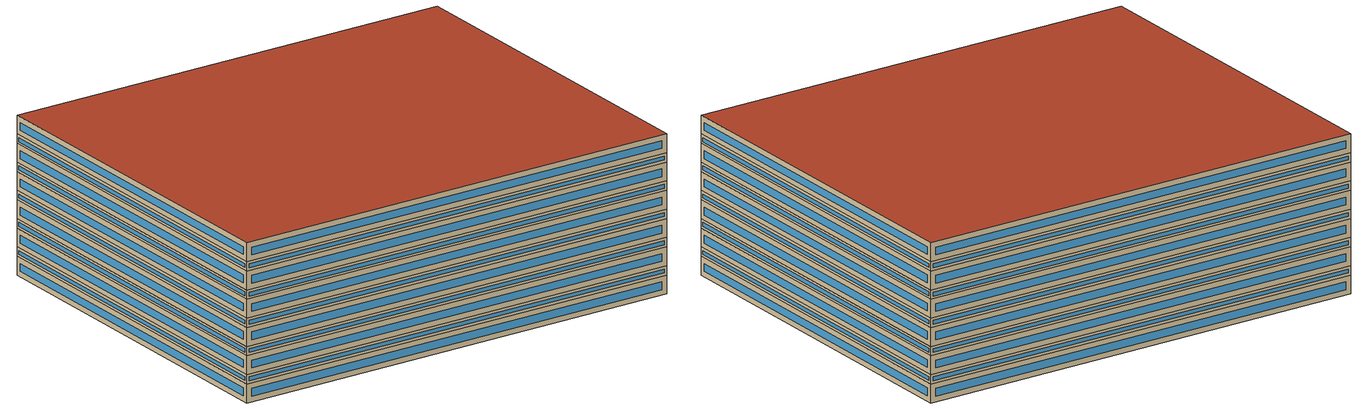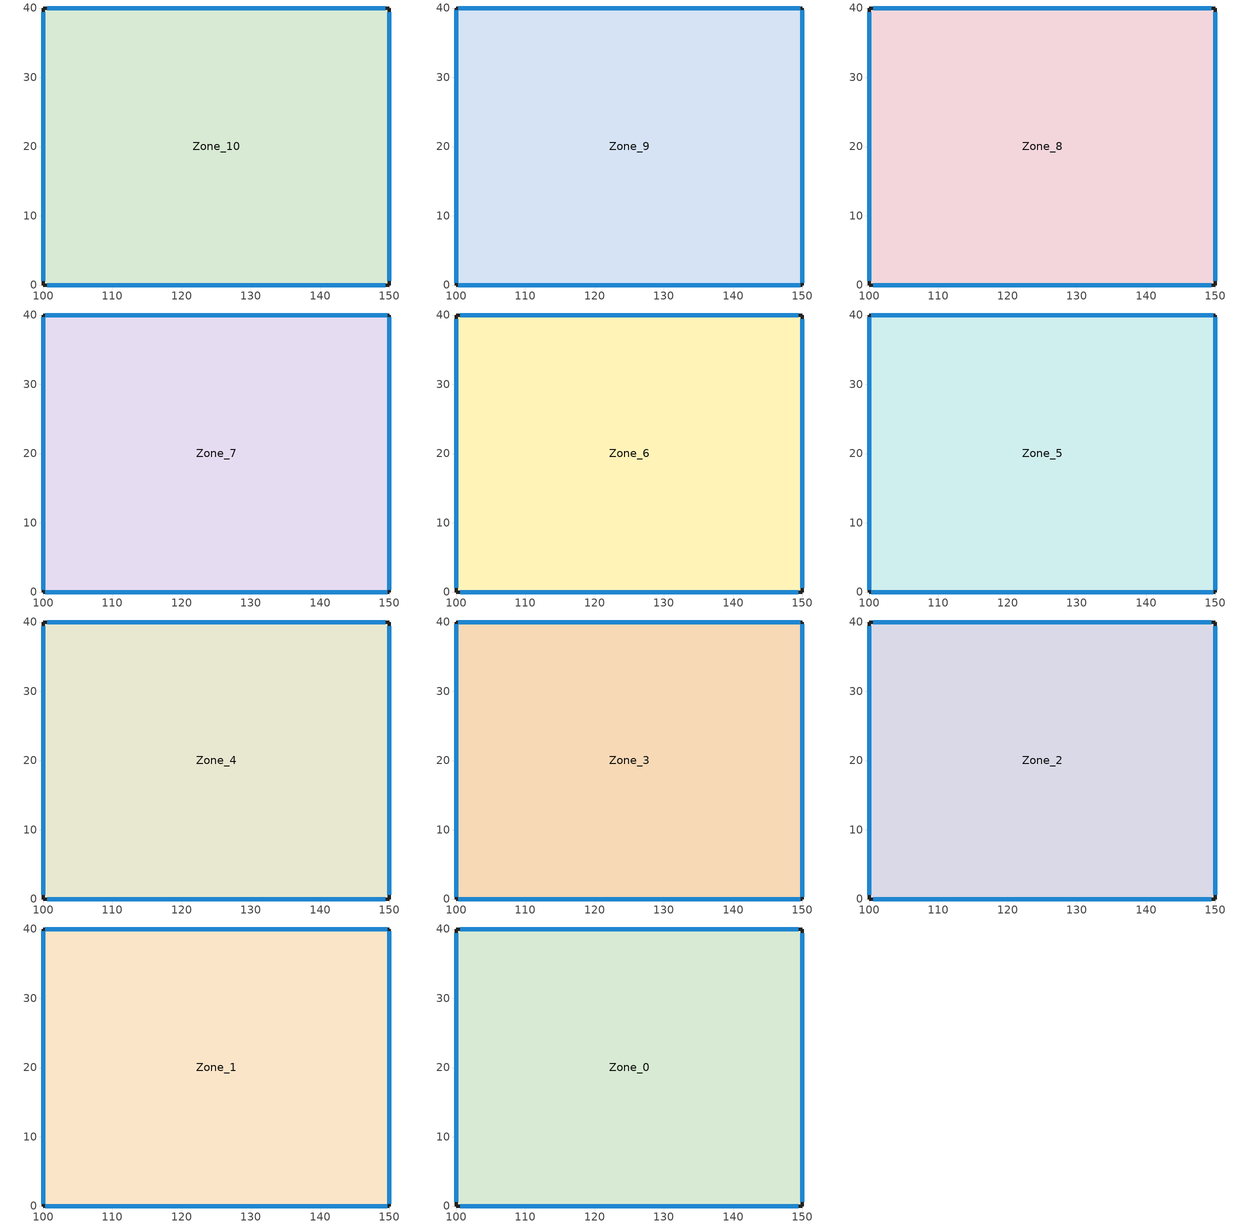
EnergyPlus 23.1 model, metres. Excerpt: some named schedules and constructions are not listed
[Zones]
Zone_10
 floor outside (90.1-2019 Nonresidential CZ 0 Exterior Floor (Mass)): 150,0 100,0 100,40 150,40 z0.5
 wall outside (90.1-2019 Nonresidential CZ 0 Exterior Wall (Mass)): 150,0 150,40 100,40 100,0 150,0 z0.5:2.5
 window (90.1-2019 Nonresidential CZ 0 Glazing (Operable)): 150,0.59 150,39.41 / 149.41,40 100.59,40 / 100,39.41 100,0.59 / 100.59,0 149.41,0 z1.09:1.91
Zone_9
 floor to Zone_10 (Interior Slab (Mass)_FLIPPED): 150,0 100,0 100,40 150,40 z2.5
 wall outside (90.1-2019 Nonresidential CZ 0 Exterior Wall (Mass)): 150,0 150,40 100,40 100,0 150,0 z2.5:3.5
 window (90.1-2019 Nonresidential CZ 0 Glazing (Operable)): 150,0.3 150,39.7 / 149.7,40 100.3,40 / 100,39.7 100,0.3 / 100.3,0 149.7,0 z2.8:3.2
Zone_8
 floor to Zone_9 (Interior Slab (Mass)_FLIPPED): 150,0 100,0 100,40 150,40 z3.5
 wall outside (90.1-2019 Nonresidential CZ 0 Exterior Wall (Mass)): 150,0 150,40 100,40 100,0 150,0 z3.5:5.5
 window (90.1-2019 Nonresidential CZ 0 Glazing (Operable)): 150,0.59 150,39.41 / 149.41,40 100.59,40 / 100,39.41 100,0.59 / 100.59,0 149.41,0 z4.09:4.91
Zone_7
 floor to Zone_8 (Interior Slab (Mass)_FLIPPED): 150,0 100,0 100,40 150,40 z5.5
 wall outside (90.1-2019 Nonresidential CZ 0 Exterior Wall (Mass)): 150,0 150,40 100,40 100,0 150,0 z5.5:6.5
 window (90.1-2019 Nonresidential CZ 0 Glazing (Operable)): 150,0.3 150,39.7 / 149.7,40 100.3,40 / 100,39.7 100,0.3 / 100.3,0 149.7,0 z5.8:6.2
Zone_6
 floor to Zone_7 (Interior Slab (Mass)_FLIPPED): 150,0 100,0 100,40 150,40 z6.5
 wall outside (90.1-2019 Nonresidential CZ 0 Exterior Wall (Mass)): 150,0 150,40 100,40 100,0 150,0 z6.5:8.5
 window (90.1-2019 Nonresidential CZ 0 Glazing (Operable)): 150,0.59 150,39.41 / 149.41,40 100.59,40 / 100,39.41 100,0.59 / 100.59,0 149.41,0 z7.09:7.91
Zone_5
 floor to Zone_6 (Interior Slab (Mass)_FLIPPED): 150,0 100,0 100,40 150,40 z8.5
 wall outside (90.1-2019 Nonresidential CZ 0 Exterior Wall (Mass)): 150,0 150,40 100,40 100,0 150,0 z8.5:9.5
 window (90.1-2019 Nonresidential CZ 0 Glazing (Operable)): 150,0.3 150,39.7 / 149.7,40 100.3,40 / 100,39.7 100,0.3 / 100.3,0 149.7,0 z8.8:9.2
Zone_4
 floor to Zone_5 (Interior Slab (Mass)_FLIPPED): 150,0 100,0 100,40 150,40 z9.5
 wall outside (90.1-2019 Nonresidential CZ 0 Exterior Wall (Mass)): 150,0 150,40 100,40 100,0 150,0 z9.5:11.5
 window (90.1-2019 Nonresidential CZ 0 Glazing (Operable)): 150,0.59 150,39.41 / 149.41,40 100.59,40 / 100,39.41 100,0.59 / 100.59,0 149.41,0 z10.09:10.91
Zone_3
 floor to Zone_4 (Interior Slab (Mass)_FLIPPED): 150,0 100,0 100,40 150,40 z11.5
 wall outside (90.1-2019 Nonresidential CZ 0 Exterior Wall (Mass)): 150,0 150,40 100,40 100,0 150,0 z11.5:12.5
 window (90.1-2019 Nonresidential CZ 0 Glazing (Operable)): 150,0.3 150,39.7 / 149.7,40 100.3,40 / 100,39.7 100,0.3 / 100.3,0 149.7,0 z11.8:12.2
Zone_2
 floor to Zone_3 (Interior Slab (Mass)_FLIPPED): 150,0 100,0 100,40 150,40 z12.5
 wall outside (90.1-2019 Nonresidential CZ 0 Exterior Wall (Mass)): 150,0 150,40 100,40 100,0 150,0 z12.5:14.5
 window (90.1-2019 Nonresidential CZ 0 Glazing (Operable)): 150,0.59 150,39.41 / 149.41,40 100.59,40 / 100,39.41 100,0.59 / 100.59,0 149.41,0 z13.09:13.91
Zone_1
 floor to Zone_2 (Interior Slab (Mass)_FLIPPED): 150,0 100,0 100,40 150,40 z14.5
 wall outside (90.1-2019 Nonresidential CZ 0 Exterior Wall (Mass)): 150,0 150,40 100,40 100,0 150,0 z14.5:15.5
 window (90.1-2019 Nonresidential CZ 0 Glazing (Operable)): 150,0.3 150,39.7 / 149.7,40 100.3,40 / 100,39.7 100,0.3 / 100.3,0 149.7,0 z14.8:15.2
Zone_0
 floor to Zone_1 (Interior Slab (Mass)_FLIPPED): 150,0 100,0 100,40 150,40 z15.5
 wall outside (90.1-2019 Nonresidential CZ 0 Exterior Wall (Mass)): 150,0 150,40 100,40 100,0 150,0 z15.5:17.5
 window (90.1-2019 Nonresidential CZ 0 Glazing (Operable)): 150,0.59 150,39.41 / 149.41,40 100.59,40 / 100,39.41 100,0.59 / 100.59,0 149.41,0 z16.09:16.91
 roof outside (90.1-2019 Nonresidential CZ 0 Exterior Roof (Mass)): 150,0 150,40 100,40 100,0 z17.5
[Schedule:Week:Daily]
NatVentAvail_Zone_0_17: 6ae1636e-50b3-4744-9ed0-72bb3a42bc24, 9f79c3d5-9f57-4e58-b64b-06712d6750b4, 97cf40db-42a0-4674-b331-b7e7e0212a66, e7a281bd-52c2-46c5-981f-dd0cb92ea178, 7f67dde3-fd44-43a5-ae8e-7bce3e8b8209, 7fdfdc23-0243-4143-a8e6-868808dfdf1d, 0d68053c-4ef4-483f-9c57-2b8f5c96b454, 6ae1636e-50b3-4744-9ed0-72bb3a42bc24, 6ae1636e-50b3-4744-9ed0-72bb3a42bc24, 6ae1636e-50b3-4744-9ed0-72bb3a42bc24, 6ae1636e-50b3-4744-9ed0-72bb3a42bc24, 6ae1636e-50b3-4744-9ed0-72bb3a42bc24
NatVentAvail_Zone_0_18: 5113a5bf-3636-4123-859d-b40991536007, 0df1e188-010b-43fc-a4f3-94dedfedb555, a66d3784-76fb-480e-9c5c-eacac7354f4e, 5113a5bf-3636-4123-859d-b40991536007, a38c40e8-4b9f-40cc-89c9-3f527a651479, ce39c80a-dfce-4739-b439-57e8b3f316f5, 1e8849f0-73f7-4f86-958c-54813f378a1c, 5113a5bf-3636-4123-859d-b40991536007, 5113a5bf-3636-4123-859d-b40991536007, 5113a5bf-3636-4123-859d-b40991536007, 5113a5bf-3636-4123-859d-b40991536007, 5113a5bf-3636-4123-859d-b40991536007
NatVentAvail_Zone_0_19: c13c6df3-21c5-4717-808f-02a3021f502a, 305d7304-1fed-4c40-adf9-8c9eb345a468, 77b4f36d-e4f1-4b57-99db-5acffe8e3edd, 33e826da-1d74-467d-9500-9a01f19572ca, 5947a85f-327f-4c9e-b6ca-9c558c75b040, 404f14c3-9a89-4b0e-b94c-c49ec595336b, dc2885b1-d152-4bc4-bffc-7600fb6e98eb, c13c6df3-21c5-4717-808f-02a3021f502a, c13c6df3-21c5-4717-808f-02a3021f502a, c13c6df3-21c5-4717-808f-02a3021f502a, c13c6df3-21c5-4717-808f-02a3021f502a, c13c6df3-21c5-4717-808f-02a3021f502a
NatVentAvail_Zone_0_20: 217e7899-5055-4b25-ac84-e2c41d29c7c9, 7689447a-75ff-4315-9298-2fef36f5e542, c13c6df3-21c5-4717-808f-02a3021f502a, 39518dd0-0a15-466f-8698-f2fcd11dc8e4, dac235e0-7113-4277-a2cd-19b58b9e29c5, 0c8ffd00-6de5-4edf-91cc-03f62ec489fd, 514084f3-612d-4528-b355-44eccd3a25ff, 217e7899-5055-4b25-ac84-e2c41d29c7c9, 217e7899-5055-4b25-ac84-e2c41d29c7c9, 217e7899-5055-4b25-ac84-e2c41d29c7c9, 217e7899-5055-4b25-ac84-e2c41d29c7c9, 217e7899-5055-4b25-ac84-e2c41d29c7c9
NatVentAvail_Zone_0_21: bbdb9603-99d2-4945-a40f-8860eb3ecb7d, 8d6bacef-d121-4153-836b-d43db98e2268, 94c58baa-f86b-4e07-865e-fc9b777fd29d, 61f6c040-2eff-4334-87d1-fc18078c5b4d, 59482c30-193f-4170-9cd4-c04cce58f25a, dff8ce78-3911-4fba-817b-a22ae2c3f98f, f5549e9f-609d-44f8-a2a9-94b6d35d4bca, bbdb9603-99d2-4945-a40f-8860eb3ecb7d, bbdb9603-99d2-4945-a40f-8860eb3ecb7d, bbdb9603-99d2-4945-a40f-8860eb3ecb7d, bbdb9603-99d2-4945-a40f-8860eb3ecb7d, bbdb9603-99d2-4945-a40f-8860eb3ecb7d
NatVentAvail_Zone_0_22: a7ceca8a-c546-48e0-a49a-66e985bab7ce, 4c31b20d-aebd-454c-a06c-ca2151f39a32, d2448db6-488a-4a78-88ed-6c50265b5727, fddbf843-3269-4088-a56a-ea9a8b57fce7, a091f151-3cc8-4179-bd07-ea14b89d2584, 309667cc-af2f-4954-85bc-5c148a350b4a, f7465ff5-cc3b-4403-82c9-82521ef3cb90, a7ceca8a-c546-48e0-a49a-66e985bab7ce, a7ceca8a-c546-48e0-a49a-66e985bab7ce, a7ceca8a-c546-48e0-a49a-66e985bab7ce, a7ceca8a-c546-48e0-a49a-66e985bab7ce, a7ceca8a-c546-48e0-a49a-66e985bab7ce
NatVentAvail_Zone_0_23: a37b6e2a-0b01-4be9-abde-c9a7e50fff57, 64af5c70-5bf6-4414-868a-aae0d8de75f1, d2753aed-8bd0-44d8-b8ba-95bffa349c98, e2d6ea25-2069-40e1-ac35-d38591f07445, ecf8494b-724b-47e2-93fa-eef81896fb22, 675fdf3b-1948-4db6-8461-dd9e7f851686, bfd27253-1e88-4db9-a547-6b67a0326282, a37b6e2a-0b01-4be9-abde-c9a7e50fff57, a37b6e2a-0b01-4be9-abde-c9a7e50fff57, a37b6e2a-0b01-4be9-abde-c9a7e50fff57, a37b6e2a-0b01-4be9-abde-c9a7e50fff57, a37b6e2a-0b01-4be9-abde-c9a7e50fff57
NatVentAvail_Zone_0_24: b93c05da-d4b0-4c7a-b758-abe094ef43ff, f001b130-6864-4a26-a186-3d0550707097, 260bea38-ade5-45ec-9420-220252a88d2f, 67cfce1b-67b5-408d-83be-aefd08ee203e, 616ad2bf-a039-41cd-b244-2cab9aa1ef49, 6fb2b325-2aa9-4cae-8f23-e3aefd9e032a, f981b8bb-7628-4128-9e6d-447b9c2dce20, b93c05da-d4b0-4c7a-b758-abe094ef43ff, b93c05da-d4b0-4c7a-b758-abe094ef43ff, b93c05da-d4b0-4c7a-b758-abe094ef43ff, b93c05da-d4b0-4c7a-b758-abe094ef43ff, b93c05da-d4b0-4c7a-b758-abe094ef43ff
NatVentAvail_Zone_0_25: 7f40aeb7-40bd-43a4-87c5-829052f96f2a, fc1c15fd-3dac-4f9e-ac78-36abc2bbc8bd, 2b397f9f-8be1-4396-8707-4f27285c48cf, 2e93ee6d-e37c-44d7-8bca-475cb316ff39, 990738c9-1a13-4dbd-9950-d3bd443f5e2b, 8eabed46-931b-45d4-8ea9-f741d7afc4ee, 0f4a1411-a0a9-40aa-88fc-0aff350cfef5, 7f40aeb7-40bd-43a4-87c5-829052f96f2a, 7f40aeb7-40bd-43a4-87c5-829052f96f2a, 7f40aeb7-40bd-43a4-87c5-829052f96f2a, 7f40aeb7-40bd-43a4-87c5-829052f96f2a, 7f40aeb7-40bd-43a4-87c5-829052f96f2a
NatVentAvail_Zone_0_26: 7254c260-7541-4c19-9257-f388feefce90, 975aa7ff-02eb-483d-be76-ad0f34c29852, 97f5443f-9b6a-4775-b046-c8568bd01e0e, a2dfd73e-951b-468a-ac48-e4751dea54f7, c8cd9b5a-f22e-4921-ae7e-5881e1d37cd3, 00fdeef9-6faa-4273-8460-125f11a61146, 1a595c09-6183-4eb8-a685-57b04c73c9bf, 7254c260-7541-4c19-9257-f388feefce90, 7254c260-7541-4c19-9257-f388feefce90, 7254c260-7541-4c19-9257-f388feefce90, 7254c260-7541-4c19-9257-f388feefce90, 7254c260-7541-4c19-9257-f388feefce90
NatVentAvail_Zone_0_27: 288ad74d-457c-4b72-9a9f-1c8f54eba1e6, e2d2d475-c66f-411f-936a-7c8e9b585f2b, cb7e893d-69a6-4bff-9fac-7a9847c9e681, ee3fedfa-7a07-4b64-ba15-c7b13fa5883b, 5469c3c0-8e1c-48d1-910a-f3cba5436e64, a8e89225-d9eb-4a0a-a856-771d4e6f2f2c, 06ad9c30-ef6e-47a1-a0b0-9599dd31f448, 288ad74d-457c-4b72-9a9f-1c8f54eba1e6, 288ad74d-457c-4b72-9a9f-1c8f54eba1e6, 288ad74d-457c-4b72-9a9f-1c8f54eba1e6, 288ad74d-457c-4b72-9a9f-1c8f54eba1e6, 288ad74d-457c-4b72-9a9f-1c8f54eba1e6
NatVentAvail_Zone_0_28: d80e90af-589b-43bb-b88a-c8fc7f86555a, e2495a7b-3557-4f34-a79a-8bb84a395f04, a6f10251-181e-4d9f-8642-d4905c0fa19c, 83df80be-4a06-49b6-abc3-09a4a07ff74b, e7a281bd-52c2-46c5-981f-dd0cb92ea178, 3a408d6b-6706-4f19-9da4-175efdc346c1, bbdb9603-99d2-4945-a40f-8860eb3ecb7d, d80e90af-589b-43bb-b88a-c8fc7f86555a, d80e90af-589b-43bb-b88a-c8fc7f86555a, d80e90af-589b-43bb-b88a-c8fc7f86555a, d80e90af-589b-43bb-b88a-c8fc7f86555a, d80e90af-589b-43bb-b88a-c8fc7f86555a
NatVentAvail_Zone_0_29: 76ea2deb-3a98-498d-b5d3-83188b9adfd5, 51b88822-a988-4789-91b6-81b324833c6f, 24ed91e4-add4-4406-9937-6e0c70eb6394, 49316db7-593b-4673-a474-59197a7b1b01, e7a281bd-52c2-46c5-981f-dd0cb92ea178, e7a281bd-52c2-46c5-981f-dd0cb92ea178, 5ff06012-698c-4b8d-92ce-bd57898b1fdf, 76ea2deb-3a98-498d-b5d3-83188b9adfd5, 76ea2deb-3a98-498d-b5d3-83188b9adfd5, 76ea2deb-3a98-498d-b5d3-83188b9adfd5, 76ea2deb-3a98-498d-b5d3-83188b9adfd5, 76ea2deb-3a98-498d-b5d3-83188b9adfd5
NatVentAvail_Zone_0_30: 6d4f6ddf-91d3-466e-917f-9082039be961, 3c8b651d-c98e-4425-a7c7-2414b5bc7adb, 88ce0cd5-ef56-4b29-860a-b077dc0acaac, 19ab8196-e835-4e14-8224-0e0e2faa170b, 51bea33f-3ec7-47fd-b0b6-314792ea5e7d, 4a491d06-1568-4bd6-ad5c-b0ddd39c625f, 09d4aaac-a222-403c-96c6-562b6c143c8e, 6d4f6ddf-91d3-466e-917f-9082039be961, 6d4f6ddf-91d3-466e-917f-9082039be961, 6d4f6ddf-91d3-466e-917f-9082039be961, 6d4f6ddf-91d3-466e-917f-9082039be961, 6d4f6ddf-91d3-466e-917f-9082039be961
NatVentAvail_Zone_0_31: 08b02658-76b2-4b86-bd93-ddacbb11fa89, 39518dd0-0a15-466f-8698-f2fcd11dc8e4, 24ed91e4-add4-4406-9937-6e0c70eb6394, 8e26ca55-ed77-4f99-8675-7e725032b6c5, 56324009-1315-4375-bfbb-6722f60f8826, 3ea86236-a702-47e3-8e0d-a12033049186, 59f253c3-886c-497e-8655-a8acbb058e50, 08b02658-76b2-4b86-bd93-ddacbb11fa89, 08b02658-76b2-4b86-bd93-ddacbb11fa89, 08b02658-76b2-4b86-bd93-ddacbb11fa89, 08b02658-76b2-4b86-bd93-ddacbb11fa89, 08b02658-76b2-4b86-bd93-ddacbb11fa89
NatVentAvail_Zone_0_32: bfbba250-1cfe-49cc-baa1-2a7f3d2062b8, 64e8c2a3-39b4-4f80-b981-4350c4fa29a9, bde229f1-f247-4455-9d0f-cf9f7d2f75bd, 3ead279e-94c7-4aca-9ef9-97f1ea18fa04, 61543029-a467-43b4-84b0-0e6fa0097de7, 967d349e-d181-4d60-a15c-066234133871, f8ea0cde-5d29-42fe-99d1-4bdac3931485, bfbba250-1cfe-49cc-baa1-2a7f3d2062b8, bfbba250-1cfe-49cc-baa1-2a7f3d2062b8, bfbba250-1cfe-49cc-baa1-2a7f3d2062b8, bfbba250-1cfe-49cc-baa1-2a7f3d2062b8, bfbba250-1cfe-49cc-baa1-2a7f3d2062b8
NatVentAvail_Zone_0_33: 9d8af321-a780-4590-8d0e-a462cbd2782f, b331773e-9563-404a-8105-c508cc4a80a7, 105e578c-39fa-415f-b716-2e00edc91201, 4e189082-ce70-4316-bac2-4349eb797ff1, 7cb3a097-342b-4ee2-8d1c-7d726f142fce, 94c58baa-f86b-4e07-865e-fc9b777fd29d, c78975c9-af95-438a-b1b9-3ec9c43d1728, 9d8af321-a780-4590-8d0e-a462cbd2782f, 9d8af321-a780-4590-8d0e-a462cbd2782f, 9d8af321-a780-4590-8d0e-a462cbd2782f, 9d8af321-a780-4590-8d0e-a462cbd2782f, 9d8af321-a780-4590-8d0e-a462cbd2782f
NatVentAvail_Zone_0_34: 19656c4a-73a8-42ce-bc73-1936e13a9b17, a5eed6eb-7845-4bce-a64f-499fe1fc977d, f5dad141-542a-48d2-b0c4-1b4ec5e46d7d, 9329e68a-2e65-4d1e-9fd8-4b7cfb59a1c5, 9945b6db-7c43-4eef-b257-461fecd890eb, e0b4ecd6-dd4a-461d-a41e-b6066fcd006b, 8c8cd6b4-05ff-423a-a179-7f283f102131, 19656c4a-73a8-42ce-bc73-1936e13a9b17, 19656c4a-73a8-42ce-bc73-1936e13a9b17, 19656c4a-73a8-42ce-bc73-1936e13a9b17, 19656c4a-73a8-42ce-bc73-1936e13a9b17, 19656c4a-73a8-42ce-bc73-1936e13a9b17
NatVentAvail_Zone_0_35: 3e52ead4-57af-4b8b-a33e-194f56119c82, 994c9187-010f-49c9-a565-14e2f839baa9, 3ae7b580-9877-4d38-86a1-b7ff7554ca40, c5aeec02-a43e-4bac-ba74-ecad6c466308, b1ff2ce5-6a89-443a-8d96-e35d44eaa55e, 08cdff39-bd2a-43c5-aa59-b8ef5b7663d0, f6db0dd1-6b82-4d6d-9330-5ccdcdecd233, 3e52ead4-57af-4b8b-a33e-194f56119c82, 3e52ead4-57af-4b8b-a33e-194f56119c82, 3e52ead4-57af-4b8b-a33e-194f56119c82, 3e52ead4-57af-4b8b-a33e-194f56119c82, 3e52ead4-57af-4b8b-a33e-194f56119c82
NatVentAvail_Zone_0_36: 4ec0039d-1b7a-4eb6-8737-df491c041be9, 217e7899-5055-4b25-ac84-e2c41d29c7c9, 379cec46-7375-4787-a3ea-59b6d851809c, fd88582d-4a79-496f-842d-53a4951aaa6e, 24ca39fd-c9a7-49e4-b664-244fa4524e71, 78da4b78-4c2f-4f66-a876-360ef1b501aa, 2b397f9f-8be1-4396-8707-4f27285c48cf, 4ec0039d-1b7a-4eb6-8737-df491c041be9, 4ec0039d-1b7a-4eb6-8737-df491c041be9, 4ec0039d-1b7a-4eb6-8737-df491c041be9, 4ec0039d-1b7a-4eb6-8737-df491c041be9, 4ec0039d-1b7a-4eb6-8737-df491c041be9
NatVentAvail_Zone_0_37: e7a281bd-52c2-46c5-981f-dd0cb92ea178, b8805d62-9d17-4009-af3e-fc602884618f, 6cf39b9c-fc03-4b23-b99c-0532eb88eb77, 7579637a-08e5-423b-8ea7-baa055306e46, 946d18d2-8286-4fa9-85be-0205dd396625, 376c1599-d0a1-46f3-9493-42d7791fb4d7, df630b5f-5f00-4fbf-bfa5-132ac7efb88c, e7a281bd-52c2-46c5-981f-dd0cb92ea178, e7a281bd-52c2-46c5-981f-dd0cb92ea178, e7a281bd-52c2-46c5-981f-dd0cb92ea178, e7a281bd-52c2-46c5-981f-dd0cb92ea178, e7a281bd-52c2-46c5-981f-dd0cb92ea178
NatVentAvail_Zone_0_38: 64ad1f8c-05bd-487c-b22d-56ffead7ba04, b61adb68-b918-4747-b5d9-bdfe9abeb912, 4ec0039d-1b7a-4eb6-8737-df491c041be9, 8e375b2b-a891-4bdd-8b80-f3da677526f3, c23cba38-598c-4169-b744-e83a8cdb6729, d3552a68-e5e8-4bd8-a2a7-ada559d29e74, 3543f37b-078f-459d-8035-ebed69901573, 64ad1f8c-05bd-487c-b22d-56ffead7ba04, 64ad1f8c-05bd-487c-b22d-56ffead7ba04, 64ad1f8c-05bd-487c-b22d-56ffead7ba04, 64ad1f8c-05bd-487c-b22d-56ffead7ba04, 64ad1f8c-05bd-487c-b22d-56ffead7ba04
NatVentAvail_Zone_0_39: 2ba26b7c-ec20-4d35-9d4d-c5aa899999db, 413e2c8c-dfcb-4d5b-8417-67235d4ff455, e0b2708d-d036-4065-8009-799a6ab6b869, 348c67b5-45d8-454e-a031-27df1e91040f, 7ef56c1d-9063-41ca-89f9-c9e5686adbaa, 6f386ad1-5483-4561-926f-fee2ae327a0c, e7a281bd-52c2-46c5-981f-dd0cb92ea178, 2ba26b7c-ec20-4d35-9d4d-c5aa899999db, 2ba26b7c-ec20-4d35-9d4d-c5aa899999db, 2ba26b7c-ec20-4d35-9d4d-c5aa899999db, 2ba26b7c-ec20-4d35-9d4d-c5aa899999db, 2ba26b7c-ec20-4d35-9d4d-c5aa899999db
NatVentAvail_Zone_0_40: 49316db7-593b-4673-a474-59197a7b1b01, 1ff4f55e-eb00-4cd6-aeb0-2d0123ac9bb8, 88ab5710-4397-4999-aae0-e881b17e4276, 4d286701-b92c-455e-b894-5453b1821da1, 3ac1dbba-62e1-4b42-843b-0831d408b5fa, 215fbbbf-0d91-4de5-9062-f723caeb6d96, 32cde240-e5fa-4eca-93c0-b3b2998749a0, 49316db7-593b-4673-a474-59197a7b1b01, 49316db7-593b-4673-a474-59197a7b1b01, 49316db7-593b-4673-a474-59197a7b1b01, 49316db7-593b-4673-a474-59197a7b1b01, 49316db7-593b-4673-a474-59197a7b1b01
NatVentAvail_Zone_0_41: 6f28c7cb-3fd8-4e08-998a-bdea174bcc86, f3d3fc48-a54b-4110-8d26-9df699d76dc6, 6e4e8352-0c73-4fca-8a74-9517e038c92e, 99579549-4a20-4b31-81c6-d9f0dc9459b8, 37744ef3-2540-4f8f-82d6-f57c2db8f54f, 315e8d59-c7a6-4108-a425-9f52c9d7d485, 1adca1df-f87a-410c-acf9-034743cee1dd, 6f28c7cb-3fd8-4e08-998a-bdea174bcc86, 6f28c7cb-3fd8-4e08-998a-bdea174bcc86, 6f28c7cb-3fd8-4e08-998a-bdea174bcc86, 6f28c7cb-3fd8-4e08-998a-bdea174bcc86, 6f28c7cb-3fd8-4e08-998a-bdea174bcc86
NatVentAvail_Zone_0_42: a7328972-b9bf-471a-a11c-f1c995075a82, 9cfb7f4e-4dc2-47ca-a554-8c610cbaf224, 7a431888-ab05-4895-86a7-ffc0a3587de8, 4091606e-c31f-4823-bc00-43d65248395d, b7e57ab2-a489-4fb2-8cde-1d494b646a68, 2216343d-3841-40f2-a49f-6097f0f677be, e343d537-4d09-4cd6-b268-66b1de04febb, a7328972-b9bf-471a-a11c-f1c995075a82, a7328972-b9bf-471a-a11c-f1c995075a82, a7328972-b9bf-471a-a11c-f1c995075a82, a7328972-b9bf-471a-a11c-f1c995075a82, a7328972-b9bf-471a-a11c-f1c995075a82
NatVentAvail_Zone_0_43: 3af410d3-c99c-4589-bc73-c9e9a6c0ab73, ca0514e6-15e5-43fc-9152-7c261e085220, a3b6db8e-9f9d-4135-82da-a6ac005a2d3a, d63bd568-5a6c-4449-b586-2ac1449fe94d, b1ce6598-c29e-4220-954f-77b5fde9ebf7, 2eeebe14-c9ee-4bc4-a164-070da2258496, 9161901d-0f7a-4078-8593-f09987c7db97, 3af410d3-c99c-4589-bc73-c9e9a6c0ab73, 3af410d3-c99c-4589-bc73-c9e9a6c0ab73, 3af410d3-c99c-4589-bc73-c9e9a6c0ab73, 3af410d3-c99c-4589-bc73-c9e9a6c0ab73, 3af410d3-c99c-4589-bc73-c9e9a6c0ab73
NatVentAvail_Zone_0_44: f20dfdc0-ebca-4051-904d-1e82afc3a595, 11bf2a74-0d18-48e4-8699-6777100bd28d, 9ea961b2-ac5c-4bc3-9e1a-967c93119fe7, 5d2b21ac-12a4-41b7-ad59-ca25f72bc6d4, 90a8540f-f645-4c42-afb4-43ef4d00fa04, 1b20a4ab-f55f-48fa-91a1-428f9ab924bf, bd81117e-db5f-4612-9e33-ac1c85f2e500, f20dfdc0-ebca-4051-904d-1e82afc3a595, f20dfdc0-ebca-4051-904d-1e82afc3a595, f20dfdc0-ebca-4051-904d-1e82afc3a595, f20dfdc0-ebca-4051-904d-1e82afc3a595, f20dfdc0-ebca-4051-904d-1e82afc3a595
NatVentAvail_Zone_0_45: 9561be1d-9728-4a63-9683-414e658ba770, 3c8b651d-c98e-4425-a7c7-2414b5bc7adb, b33bd7bf-34ac-49fa-a721-d53ede74d103, 36e1c470-c337-4b16-b0d2-bbd79bc27b91, e0b2708d-d036-4065-8009-799a6ab6b869, 1e1ed1b8-60ca-4858-92fd-03c2e15c98fc, 9561be1d-9728-4a63-9683-414e658ba770, 9561be1d-9728-4a63-9683-414e658ba770, 9561be1d-9728-4a63-9683-414e658ba770, 9561be1d-9728-4a63-9683-414e658ba770, 9561be1d-9728-4a63-9683-414e658ba770, 9561be1d-9728-4a63-9683-414e658ba770
NatVentAvail_Zone_0_46: 9b530ce9-eca5-4026-a7f3-7d5d08ebb73a, 9cfb7f4e-4dc2-47ca-a554-8c610cbaf224, efc2627a-638b-44db-a32b-ba7aabb29f3e, b9acaa56-f80d-405e-ac9f-cb2e204cb968, ae0897ba-8887-4847-a761-27c239ed7601, 3297a3ee-9c46-4016-8248-e6be1df6c419, ab1614ab-8b7d-4aa1-94da-80e3146759a0, 9b530ce9-eca5-4026-a7f3-7d5d08ebb73a, 9b530ce9-eca5-4026-a7f3-7d5d08ebb73a, 9b530ce9-eca5-4026-a7f3-7d5d08ebb73a, 9b530ce9-eca5-4026-a7f3-7d5d08ebb73a, 9b530ce9-eca5-4026-a7f3-7d5d08ebb73a
NatVentAvail_Zone_0_47: 515cca9f-4e25-4a83-8ddb-3425e52cfe38, 09789c35-cfb8-4bbf-a665-055d4ddc3414, 70b5d770-b65c-47d5-880c-bd9f8c16a181, cad569ce-6c94-44cb-8b06-e0dfcd3f8ebc, e02675c0-2145-4f2d-b866-b4437324e750, abe05051-f22d-4b8d-bc26-82020d40070c, cb54f970-1888-41eb-9152-91167afa7c9f, 515cca9f-4e25-4a83-8ddb-3425e52cfe38, 515cca9f-4e25-4a83-8ddb-3425e52cfe38, 515cca9f-4e25-4a83-8ddb-3425e52cfe38, 515cca9f-4e25-4a83-8ddb-3425e52cfe38, 515cca9f-4e25-4a83-8ddb-3425e52cfe38
NatVentAvail_Zone_0_48: 54c90973-5cc0-41e0-a3f7-258a48d5af04, 6780341f-c2db-469e-bb10-98202515659c, bec4e297-1fd8-41f1-bc3c-21d9c0d6a49e, 22b1dbbe-48a8-486d-a650-da732dd629e4, 5a30dced-8725-4129-b743-637dbfeefdcf, 8baa16bb-a770-4d34-814c-a8187f6184e9, 195f32c6-d95c-4cea-ad76-a6efbabf8828, 54c90973-5cc0-41e0-a3f7-258a48d5af04, 54c90973-5cc0-41e0-a3f7-258a48d5af04, 54c90973-5cc0-41e0-a3f7-258a48d5af04, 54c90973-5cc0-41e0-a3f7-258a48d5af04, 54c90973-5cc0-41e0-a3f7-258a48d5af04
NatVentAvail_Zone_0_49: 5535dfd7-1840-4866-b553-4c7d2a079241, 7ac7f299-17b0-4f22-873a-43e742d2bf2f, bcfb64e9-810d-47e1-8773-46ee2ec71daf, e0ab2e9f-16b6-4b2d-a3f6-866f0204b712, ece5d0b2-caa5-42af-8b0c-2044de4c1a93, 681e4c00-ee07-4746-bba2-828fb4a86f7a, 19106470-ebe0-4fd6-aba5-e244b25a6a50, 5535dfd7-1840-4866-b553-4c7d2a079241, 5535dfd7-1840-4866-b553-4c7d2a079241, 5535dfd7-1840-4866-b553-4c7d2a079241, 5535dfd7-1840-4866-b553-4c7d2a079241, 5535dfd7-1840-4866-b553-4c7d2a079241
NatVentAvail_Zone_0_50: 061ec2b3-2852-460e-8bc0-9fd7884f8d77, 88ab5710-4397-4999-aae0-e881b17e4276, 3f37206c-4197-45cd-98ea-0984f4deacec, 72450507-12fe-49ff-b89a-2fc7617f1e69, bfb82fbf-b47d-4d48-ae5d-551a76c600b6, 8aab0947-abcf-4301-870c-0dd4ea232bfe, 716afb38-1443-430a-b722-17b5f5ea314b, 061ec2b3-2852-460e-8bc0-9fd7884f8d77, 061ec2b3-2852-460e-8bc0-9fd7884f8d77, 061ec2b3-2852-460e-8bc0-9fd7884f8d77, 061ec2b3-2852-460e-8bc0-9fd7884f8d77, 061ec2b3-2852-460e-8bc0-9fd7884f8d77
NatVentAvail_Zone_0_51: f649436d-c745-4121-b6a8-7e4811c78565, 6a90260f-5a77-45cd-af74-3d8e9420df5e, e83e513a-5cc3-4951-919f-0acb3c551088, 21332c96-ee0f-4f07-8ed8-9d81e801c9cd, a8efd32e-b182-4a8a-838c-d9f33b935da4, 96f2065a-acc6-4bd9-8c1b-8470a197e6e6, 3ea86236-a702-47e3-8e0d-a12033049186, f649436d-c745-4121-b6a8-7e4811c78565, f649436d-c745-4121-b6a8-7e4811c78565, f649436d-c745-4121-b6a8-7e4811c78565, f649436d-c745-4121-b6a8-7e4811c78565, f649436d-c745-4121-b6a8-7e4811c78565
NatVentAvail_Zone_0_52: ba30712a-261f-415b-a7e0-54356889589b, ba30712a-261f-415b-a7e0-54356889589b, ba30712a-261f-415b-a7e0-54356889589b, ba30712a-261f-415b-a7e0-54356889589b, ba30712a-261f-415b-a7e0-54356889589b, ba30712a-261f-415b-a7e0-54356889589b, ba30712a-261f-415b-a7e0-54356889589b, ba30712a-261f-415b-a7e0-54356889589b, ba30712a-261f-415b-a7e0-54356889589b, ba30712a-261f-415b-a7e0-54356889589b, ba30712a-261f-415b-a7e0-54356889589b, ba30712a-261f-415b-a7e0-54356889589b
CoolAvail_Zone_1_0: 45735616-b2b6-4659-9007-e98fcdeeb41a, bee6b387-4d5e-4adb-b40b-2d77ddca55e5, 3a48376d-20cd-4bba-b36f-86c63b9ac52a, df38ffa7-593c-4015-b16a-774c36ff343f, b46b6d6e-4c68-48b8-a44c-f68aec9fa1f5, 6f20e371-e905-45ff-bfaf-3c4e4b2f6c1f, d33addf9-3e4f-4066-ad29-e74b2ac8d158, 45735616-b2b6-4659-9007-e98fcdeeb41a, 45735616-b2b6-4659-9007-e98fcdeeb41a, 45735616-b2b6-4659-9007-e98fcdeeb41a, 45735616-b2b6-4659-9007-e98fcdeeb41a, 45735616-b2b6-4659-9007-e98fcdeeb41a
CoolAvail_Zone_1_1: f4a2c2a8-6a30-4858-af05-fa7fe88aa03f, 123fdfc5-2a34-42e2-a59b-9266109ac945, 02765e4a-7390-4a99-a03b-117e835a0fcd, 81f3ba6f-d2af-40de-8324-ff5e4c9c1e29, bd52deb5-58d0-44fd-8660-97501851f56e, 74daaa1f-2ec1-46a9-bae6-f6bf3065e719, 3c379e7a-4bf1-4403-b208-dc5fe1048df2, f4a2c2a8-6a30-4858-af05-fa7fe88aa03f, f4a2c2a8-6a30-4858-af05-fa7fe88aa03f, f4a2c2a8-6a30-4858-af05-fa7fe88aa03f, f4a2c2a8-6a30-4858-af05-fa7fe88aa03f, f4a2c2a8-6a30-4858-af05-fa7fe88aa03f
CoolAvail_Zone_1_2: a0fd59c7-d126-44cf-b412-6338062f7ca9, 94490f4e-fb9c-40d4-8c86-7b4855d197ab, bd52deb5-58d0-44fd-8660-97501851f56e, 21b91c89-6676-400a-9a28-4d138fb9ab44, bee6b387-4d5e-4adb-b40b-2d77ddca55e5, 6bde32fa-5429-49f1-963e-181384f1e10e, 0069a858-01c8-4d90-b737-f047621475dc, a0fd59c7-d126-44cf-b412-6338062f7ca9, a0fd59c7-d126-44cf-b412-6338062f7ca9, a0fd59c7-d126-44cf-b412-6338062f7ca9, a0fd59c7-d126-44cf-b412-6338062f7ca9, a0fd59c7-d126-44cf-b412-6338062f7ca9
CoolAvail_Zone_1_3: 8ac08239-8bdb-4184-9bfe-3cb0b5e9a97e, f7465ff5-cc3b-4403-82c9-82521ef3cb90, a1561be3-55ee-4e57-a287-591a479e8bf1, b73a8764-2c93-4235-99de-2399ed545a44, 87ddf09f-0acc-4952-84e5-459877a3d10f, 45735616-b2b6-4659-9007-e98fcdeeb41a, 5f942b04-503d-43e7-8c57-0119571af138, 8ac08239-8bdb-4184-9bfe-3cb0b5e9a97e, 8ac08239-8bdb-4184-9bfe-3cb0b5e9a97e, 8ac08239-8bdb-4184-9bfe-3cb0b5e9a97e, 8ac08239-8bdb-4184-9bfe-3cb0b5e9a97e, 8ac08239-8bdb-4184-9bfe-3cb0b5e9a97e
CoolAvail_Zone_1_4: b87b3b1c-751c-42fa-92db-3c0539987839, 8e94b0bc-d4b0-4aff-9e56-76a1adbb8d0a, 6896a997-09bc-4cb5-adef-ad1bdb4518cb, e380c8b1-286c-4a9c-aa02-f7e6a70574e0, c00eba58-7d6f-4fdd-ac65-0fd2af3947e4, ed3caabc-092e-42be-8969-d36d5941d1e9, 8e94b0bc-d4b0-4aff-9e56-76a1adbb8d0a, b87b3b1c-751c-42fa-92db-3c0539987839, b87b3b1c-751c-42fa-92db-3c0539987839, b87b3b1c-751c-42fa-92db-3c0539987839, b87b3b1c-751c-42fa-92db-3c0539987839, b87b3b1c-751c-42fa-92db-3c0539987839
CoolAvail_Zone_1_5: bfa7a8d4-6c56-4eff-bc5e-0618cf705621, 9cbed45e-63e8-4420-9a23-7f25957aa236, ef76ad71-7aaa-48a0-8e2c-fa70e842b56d, a43690ce-abb1-4da6-8cce-8481ea17eb74, 9cea89d7-eb24-4dcb-80fd-6958ede221d2, f4515d3c-328b-4c36-b737-3e4fbc606386, d6c9fbda-9c15-47d9-b869-da36010bdc4e, bfa7a8d4-6c56-4eff-bc5e-0618cf705621, bfa7a8d4-6c56-4eff-bc5e-0618cf705621, bfa7a8d4-6c56-4eff-bc5e-0618cf705621, bfa7a8d4-6c56-4eff-bc5e-0618cf705621, bfa7a8d4-6c56-4eff-bc5e-0618cf705621
CoolAvail_Zone_1_6: 59e5be97-33a9-4e03-82cd-77cbf9fea0a8, f5dad141-542a-48d2-b0c4-1b4ec5e46d7d, e0329e75-8594-46f3-8365-09f184f3d3c9, b85ddf77-71dd-4be8-8f48-0589f0cc54c9, 7c17c076-9c5c-4c49-8d7e-45ff4d4fd69f, 12a81014-9a70-4d75-962c-54732fd2817a, c8675d83-cc90-463b-8c33-fb7fa0b07f96, 59e5be97-33a9-4e03-82cd-77cbf9fea0a8, 59e5be97-33a9-4e03-82cd-77cbf9fea0a8, 59e5be97-33a9-4e03-82cd-77cbf9fea0a8, 59e5be97-33a9-4e03-82cd-77cbf9fea0a8, 59e5be97-33a9-4e03-82cd-77cbf9fea0a8
CoolAvail_Zone_1_7: cc56d085-d39f-49b6-9984-6ebc21cebae5, 10959cd0-f199-414d-9872-cf62450d83ae, 3cb80067-d96f-4fd9-81ae-80d8df03a0bd, d27c0b45-92c3-4db3-94aa-8d0116486a5d, faa8700b-9fde-41c6-9d48-d74e5590db6a, be9f164d-7db2-450c-ba37-8baf8c0ef6a5, 0efa19ce-e470-418a-8fb1-a87900ff5547, cc56d085-d39f-49b6-9984-6ebc21cebae5, cc56d085-d39f-49b6-9984-6ebc21cebae5, cc56d085-d39f-49b6-9984-6ebc21cebae5, cc56d085-d39f-49b6-9984-6ebc21cebae5, cc56d085-d39f-49b6-9984-6ebc21cebae5
CoolAvail_Zone_1_8: 11e1f09c-7582-4db8-b70a-5f12b58b5dc1, 8d978f04-2901-4319-afd5-be1bd5bee483, 486659df-fef1-48ce-bb1c-c3dd13010f79, 0366723c-bc0d-41cf-a795-b8832c644d88, d8c662f0-4c6b-42ae-a5f8-e1e0e819b8d4, 562e9b33-d1b3-493e-8375-723c1353a6f5, 8a405f9d-42d0-44d9-96d0-330464419840, 11e1f09c-7582-4db8-b70a-5f12b58b5dc1, 11e1f09c-7582-4db8-b70a-5f12b58b5dc1, 11e1f09c-7582-4db8-b70a-5f12b58b5dc1, 11e1f09c-7582-4db8-b70a-5f12b58b5dc1, 11e1f09c-7582-4db8-b70a-5f12b58b5dc1
CoolAvail_Zone_1_9: f2db2952-6156-4be0-b031-513d2b609a8c, c3d44b06-ad62-4a2a-9ce1-f80689ff660c, 8a405f9d-42d0-44d9-96d0-330464419840, 26011c86-58b0-47a6-b7ac-7f8563470614, ee257502-f434-459f-b2b2-f89f0795eda3, 5e1cf9e3-ebf4-4ece-97b1-18b0a8a31690, 263a5a61-1005-4029-ad1b-b767cfe35c9a, f2db2952-6156-4be0-b031-513d2b609a8c, f2db2952-6156-4be0-b031-513d2b609a8c, f2db2952-6156-4be0-b031-513d2b609a8c, f2db2952-6156-4be0-b031-513d2b609a8c, f2db2952-6156-4be0-b031-513d2b609a8c
CoolAvail_Zone_1_10: b28ff34a-97d2-4053-96a5-9acbe20769d3, 8a405f9d-42d0-44d9-96d0-330464419840, 63384a4c-9a77-477f-b9fc-a7fdd59f03d3, c76344e2-4c84-49b0-b137-45472a97be06, dacf9c4f-a16a-4dea-aa38-e56684c88150, d44360a1-31f5-418b-95dc-6b8b4617e77d, 5390ab0d-8085-4e6a-8bdc-433647d100b4, b28ff34a-97d2-4053-96a5-9acbe20769d3, b28ff34a-97d2-4053-96a5-9acbe20769d3, b28ff34a-97d2-4053-96a5-9acbe20769d3, b28ff34a-97d2-4053-96a5-9acbe20769d3, b28ff34a-97d2-4053-96a5-9acbe20769d3
CoolAvail_Zone_1_11: 8a405f9d-42d0-44d9-96d0-330464419840, 2b8d5e29-07b5-4375-84f3-7e73669e9175, 3a0204a8-4d5d-41e9-8140-a7a473ba1b05, cb9b3dab-3040-43a9-9f2c-7b7c161b15a6, a3d280ab-82f1-45d7-8cca-5a24b01e2a6f, c001c453-f69e-448c-8d33-b542edf875d6, 191eb09b-cef3-4d27-8d14-0055ef203aa4, 8a405f9d-42d0-44d9-96d0-330464419840, 8a405f9d-42d0-44d9-96d0-330464419840, 8a405f9d-42d0-44d9-96d0-330464419840, 8a405f9d-42d0-44d9-96d0-330464419840, 8a405f9d-42d0-44d9-96d0-330464419840
CoolAvail_Zone_1_12: 8d9dd40b-f5b2-4f36-824a-397c20008174, 41e65c28-817b-4d10-8260-7fd657d4a8b6, e3f1449a-5789-42cc-85f7-f1df5d4685aa, b015f029-59fd-4882-8d7d-9e79fa4d0a65, e2ee728e-757a-497b-b5b6-d78eaf94be34, d8f13d92-78d2-4bae-a025-28c6bf115016, c376802d-16c4-43a9-a7ce-9245a3954db4, 8d9dd40b-f5b2-4f36-824a-397c20008174, 8d9dd40b-f5b2-4f36-824a-397c20008174, 8d9dd40b-f5b2-4f36-824a-397c20008174, 8d9dd40b-f5b2-4f36-824a-397c20008174, 8d9dd40b-f5b2-4f36-824a-397c20008174
CoolAvail_Zone_1_13: 6a0dd6d0-2053-4e08-afd2-584c9f20a87a, 29de9b9f-1699-40cd-89d7-d4e65299d2f3, 75d18138-b2cd-4d38-b6c1-a88f72da3fcc, bd7f5a20-327d-4547-bbc3-5b7452d7e966, bb364aa2-3d88-425e-afcd-be4a77a556ae, 9d736532-3372-4234-86f8-cec98393f69c, 51f0637d-8233-4b49-a189-c331064c739d, 6a0dd6d0-2053-4e08-afd2-584c9f20a87a, 6a0dd6d0-2053-4e08-afd2-584c9f20a87a, 6a0dd6d0-2053-4e08-afd2-584c9f20a87a, 6a0dd6d0-2053-4e08-afd2-584c9f20a87a, 6a0dd6d0-2053-4e08-afd2-584c9f20a87a
CoolAvail_Zone_1_14: 3b64f659-7a87-43c0-8593-ffb75930c7f4, 9866af8d-7ab0-4c81-8db6-ce00146023e8, 02405d4e-0d02-4eff-9657-d8f9128f4eab, b917b18e-be4c-4d95-8ca7-ef00fec35358, 70c9cd82-fe0e-49ee-aaf4-1c8ff27f5354, 42b8bfae-4ab3-4b91-9049-5aef0e0a45b5, 9cbcde63-174f-4098-b545-8a02de437128, 3b64f659-7a87-43c0-8593-ffb75930c7f4, 3b64f659-7a87-43c0-8593-ffb75930c7f4, 3b64f659-7a87-43c0-8593-ffb75930c7f4, 3b64f659-7a87-43c0-8593-ffb75930c7f4, 3b64f659-7a87-43c0-8593-ffb75930c7f4
CoolAvail_Zone_1_15: 19dac5b0-28fc-460c-81f9-3dbb121f2bf8, e9c57910-916d-46b4-aea8-ffc3126c18fa, 2e73e53b-a754-47bd-965a-2e9b6a3bb011, 3f37206c-4197-45cd-98ea-0984f4deacec, 8f52b9ad-d695-459a-8123-1d00cf1d1862, 923948f4-e046-4f33-9833-6f095076ca41, 2b3fc603-4b4f-4d7a-8bc2-6e0e08bcdc7b, 19dac5b0-28fc-460c-81f9-3dbb121f2bf8, 19dac5b0-28fc-460c-81f9-3dbb121f2bf8, 19dac5b0-28fc-460c-81f9-3dbb121f2bf8, 19dac5b0-28fc-460c-81f9-3dbb121f2bf8, 19dac5b0-28fc-460c-81f9-3dbb121f2bf8
CoolAvail_Zone_1_16: 2b24e0a0-77cd-4c2a-b642-03fc66f5c8b9, 106d7206-3cd6-40aa-bb3f-d1aa542cc2ae, d8816c3b-0b15-4ece-87b0-550193ae6b3b, 90097c4d-ccdb-4846-818d-3cb2f30ef5dc, 61b5032f-cd16-4827-b89d-23ab93cb0bca, 18b198f9-c7da-4087-b865-159950c574c9, df11aa4b-5de7-4dcf-b1b6-ac577a82ad4a, 2b24e0a0-77cd-4c2a-b642-03fc66f5c8b9, 2b24e0a0-77cd-4c2a-b642-03fc66f5c8b9, 2b24e0a0-77cd-4c2a-b642-03fc66f5c8b9, 2b24e0a0-77cd-4c2a-b642-03fc66f5c8b9, 2b24e0a0-77cd-4c2a-b642-03fc66f5c8b9
CoolAvail_Zone_1_17: 30b9171a-7657-45ad-8017-84e6404a233f, eef20202-03ec-4909-bd15-b857f90d6a31, bfdf7701-11bf-443c-8628-7934162078ba, d15e5b5d-5e37-4174-a93b-1081d327ba36, dcbeb821-1698-4cac-b286-aea139742297, 7116dbe5-212a-4f86-9218-e9f82299a115, 38d1916f-2a8a-4ab0-92c9-4a2c45943095, 30b9171a-7657-45ad-8017-84e6404a233f, 30b9171a-7657-45ad-8017-84e6404a233f, 30b9171a-7657-45ad-8017-84e6404a233f, 30b9171a-7657-45ad-8017-84e6404a233f, 30b9171a-7657-45ad-8017-84e6404a233f
CoolAvail_Zone_1_18: 0a7de23c-0324-448c-89ba-2cd380fbd515, 2aff8466-0908-4b61-bc1a-6bceaf2a4e85, aebfd59d-58d0-45e9-a04d-295ea184cf9d, 0a7de23c-0324-448c-89ba-2cd380fbd515, def8fd52-9c04-459b-b488-edd1ceb558e8, 2724fd72-7d31-4623-8ce8-dae60800fc56, a52faff9-5955-42e7-a57b-6a64d24945f9, 0a7de23c-0324-448c-89ba-2cd380fbd515, 0a7de23c-0324-448c-89ba-2cd380fbd515, 0a7de23c-0324-448c-89ba-2cd380fbd515, 0a7de23c-0324-448c-89ba-2cd380fbd515, 0a7de23c-0324-448c-89ba-2cd380fbd515
CoolAvail_Zone_1_19: 51f33bcb-c1b9-4dbf-a088-91283180cc94, f02aa9f5-7836-4d4f-86de-6ff0b72cae85, e110b118-d81a-4b43-8216-c1da41565a46, a215011d-4356-478b-a21d-b576fe264fa7, 516b1c36-25e3-4fd2-ba88-c9e099409a74, 2c939a17-2f24-48a6-9bbb-2f1d91a34e61, 83adf70c-07ae-41d9-8fd2-a52c17277c96, 51f33bcb-c1b9-4dbf-a088-91283180cc94, 51f33bcb-c1b9-4dbf-a088-91283180cc94, 51f33bcb-c1b9-4dbf-a088-91283180cc94, 51f33bcb-c1b9-4dbf-a088-91283180cc94, 51f33bcb-c1b9-4dbf-a088-91283180cc94
CoolAvail_Zone_1_20: 5dda5916-6d3c-48d9-a4eb-7cd58c6ca905, 90be5a14-d185-49e9-b411-98636482d1e4, 51f33bcb-c1b9-4dbf-a088-91283180cc94, 7a625284-486a-4df8-a195-787275be78b9, 2d9d3bc2-2be8-40e2-ba93-16945def3971, 50c1e71f-3c6f-4dce-aea5-29f5db3406b0, 3b2a50bb-8273-4419-a75b-b061611c1ee3, 5dda5916-6d3c-48d9-a4eb-7cd58c6ca905, 5dda5916-6d3c-48d9-a4eb-7cd58c6ca905, 5dda5916-6d3c-48d9-a4eb-7cd58c6ca905, 5dda5916-6d3c-48d9-a4eb-7cd58c6ca905, 5dda5916-6d3c-48d9-a4eb-7cd58c6ca905
CoolAvail_Zone_1_21: 79654032-0147-43e8-b268-009458f05259, 9cbed45e-63e8-4420-9a23-7f25957aa236, 033e5d23-12a7-46dc-9698-c5c22ac64766, ca0514e6-15e5-43fc-9152-7c261e085220, e4cf8d18-b06a-4275-8dae-d644d1fffa45, 5dfc78b0-88dd-4231-a396-0eb56cbd5de2, ad5cdd03-fd0d-46d1-a952-4600b6bc9a7e, 79654032-0147-43e8-b268-009458f05259, 79654032-0147-43e8-b268-009458f05259, 79654032-0147-43e8-b268-009458f05259, 79654032-0147-43e8-b268-009458f05259, 79654032-0147-43e8-b268-009458f05259
CoolAvail_Zone_1_22: ae0897ba-8887-4847-a761-27c239ed7601, e9241817-41b8-4c97-a5ac-5b412bfbf647, 6ed750c0-6651-479f-8583-a43f3ec745a4, ab5efb21-1b2c-4519-9a10-06b047222dca, 46cdaba4-7fc0-49bc-aa2e-e63d6e3d887b, 9b530ce9-eca5-4026-a7f3-7d5d08ebb73a, a49a7585-76db-4f9a-93a1-7b1e433aaa8e, ae0897ba-8887-4847-a761-27c239ed7601, ae0897ba-8887-4847-a761-27c239ed7601, ae0897ba-8887-4847-a761-27c239ed7601, ae0897ba-8887-4847-a761-27c239ed7601, ae0897ba-8887-4847-a761-27c239ed7601
CoolAvail_Zone_1_23: bf5dcc97-0650-4216-94ab-1fe1f55276a6, aaa1963e-e4e9-4f0a-8b44-b0072f10ddaf, b3fd5bc3-90ed-4f8e-8d6f-127abbd410e7, 532fc8c8-b428-4593-a29f-3708c2500318, c4eee6c1-9e5e-41c9-af96-8911827a25c9, db590865-4fe0-4535-94e5-8bd3e82d6c2f, 4a43e340-611f-4e7f-be46-f3b1aaa300a3, bf5dcc97-0650-4216-94ab-1fe1f55276a6, bf5dcc97-0650-4216-94ab-1fe1f55276a6, bf5dcc97-0650-4216-94ab-1fe1f55276a6, bf5dcc97-0650-4216-94ab-1fe1f55276a6, bf5dcc97-0650-4216-94ab-1fe1f55276a6
CoolAvail_Zone_1_24: b4f70b77-5474-4961-b665-f4b872168fce, 62a84dcf-005e-479f-bf49-5971cac001d6, 95043a9f-ae9f-4096-93dd-0030d5745bee, 71b5a1bf-89df-478a-94ba-3e6d224b1fce, 067f6a9f-440f-4da4-bc3c-4016dbe239e3, 51920650-d57b-432c-8473-77c249c60af3, 4e089610-16fc-4de8-8654-57ed60320646, b4f70b77-5474-4961-b665-f4b872168fce, b4f70b77-5474-4961-b665-f4b872168fce, b4f70b77-5474-4961-b665-f4b872168fce, b4f70b77-5474-4961-b665-f4b872168fce, b4f70b77-5474-4961-b665-f4b872168fce
CoolAvail_Zone_1_25: 3a8ff466-1572-43e3-b7c1-fb57bae7e5f6, af582de9-854c-4b27-ac37-ec64c0e964a6, 9561be1d-9728-4a63-9683-414e658ba770, 0c5d451c-b26a-42e6-8045-81209f73361d, 13c9dcf3-7c3c-4939-99bc-a66501a51218, bd35f572-6c14-4c75-a87f-39b822fabd9c, a0464ed6-f6ce-463c-902f-f49dfcaf50e5, 3a8ff466-1572-43e3-b7c1-fb57bae7e5f6, 3a8ff466-1572-43e3-b7c1-fb57bae7e5f6, 3a8ff466-1572-43e3-b7c1-fb57bae7e5f6, 3a8ff466-1572-43e3-b7c1-fb57bae7e5f6, 3a8ff466-1572-43e3-b7c1-fb57bae7e5f6
CoolAvail_Zone_1_26: 1a058e7b-2432-44ee-a387-212f9af2a98e, 89cbe1b4-be8d-420b-ad1d-481134bae030, e2c5f702-147f-4f45-8f93-eb151656052a, e8feb143-6619-4e44-abe4-59084b4926e8, d6372546-09e3-4d54-a7ad-aef5bb923712, bc1f5db8-0343-4289-98cc-e794d962400e, 8e44327a-f274-4954-8564-baa047c96d54, 1a058e7b-2432-44ee-a387-212f9af2a98e, 1a058e7b-2432-44ee-a387-212f9af2a98e, 1a058e7b-2432-44ee-a387-212f9af2a98e, 1a058e7b-2432-44ee-a387-212f9af2a98e, 1a058e7b-2432-44ee-a387-212f9af2a98e
CoolAvail_Zone_1_27: 5ebd543f-653b-4453-a2d1-aa20cdf9a81a, bec830b0-02b2-4883-9ad5-dd031b4d9da0, ac1a399e-7844-498d-8094-53b89d6a8a63, b0a6c523-17be-4de8-a007-4749900e1979, 89440362-d1a5-4c98-b4b5-20ca6e0c723e, 9bd72d2d-7662-4cc1-85ea-05f916025e89, e36e2bb7-caca-44e1-8e18-b27da54db28d, 5ebd543f-653b-4453-a2d1-aa20cdf9a81a, 5ebd543f-653b-4453-a2d1-aa20cdf9a81a, 5ebd543f-653b-4453-a2d1-aa20cdf9a81a, 5ebd543f-653b-4453-a2d1-aa20cdf9a81a, 5ebd543f-653b-4453-a2d1-aa20cdf9a81a
CoolAvail_Zone_1_28: 52f27922-8312-42f5-9ce3-bbaede20f962, d69800f2-0a2a-4179-96c9-3c352552a6cb, a7b39a6e-c28e-400f-b0cb-b89a44eba3be, 3c63a5d8-3374-4310-95cc-48742d6db97b, d15e5b5d-5e37-4174-a93b-1081d327ba36, 3a47506a-f390-4411-a07b-474aca295586, 79654032-0147-43e8-b268-009458f05259, 52f27922-8312-42f5-9ce3-bbaede20f962, 52f27922-8312-42f5-9ce3-bbaede20f962, 52f27922-8312-42f5-9ce3-bbaede20f962, 52f27922-8312-42f5-9ce3-bbaede20f962, 52f27922-8312-42f5-9ce3-bbaede20f962
CoolAvail_Zone_1_29: 9bbad1f3-deb7-427f-9d25-8d7d36413950, 53c1ea5d-1ebb-48b4-bd44-e5e57a493b47, 571e5022-c7a9-4193-872e-adb23b875967, fd1eebb7-ae25-4a0b-9ae9-f39244b66f8c, d15e5b5d-5e37-4174-a93b-1081d327ba36, d15e5b5d-5e37-4174-a93b-1081d327ba36, b8639eff-2515-4373-8ad7-ac73a9e1f874, 9bbad1f3-deb7-427f-9d25-8d7d36413950, 9bbad1f3-deb7-427f-9d25-8d7d36413950, 9bbad1f3-deb7-427f-9d25-8d7d36413950, 9bbad1f3-deb7-427f-9d25-8d7d36413950, 9bbad1f3-deb7-427f-9d25-8d7d36413950
